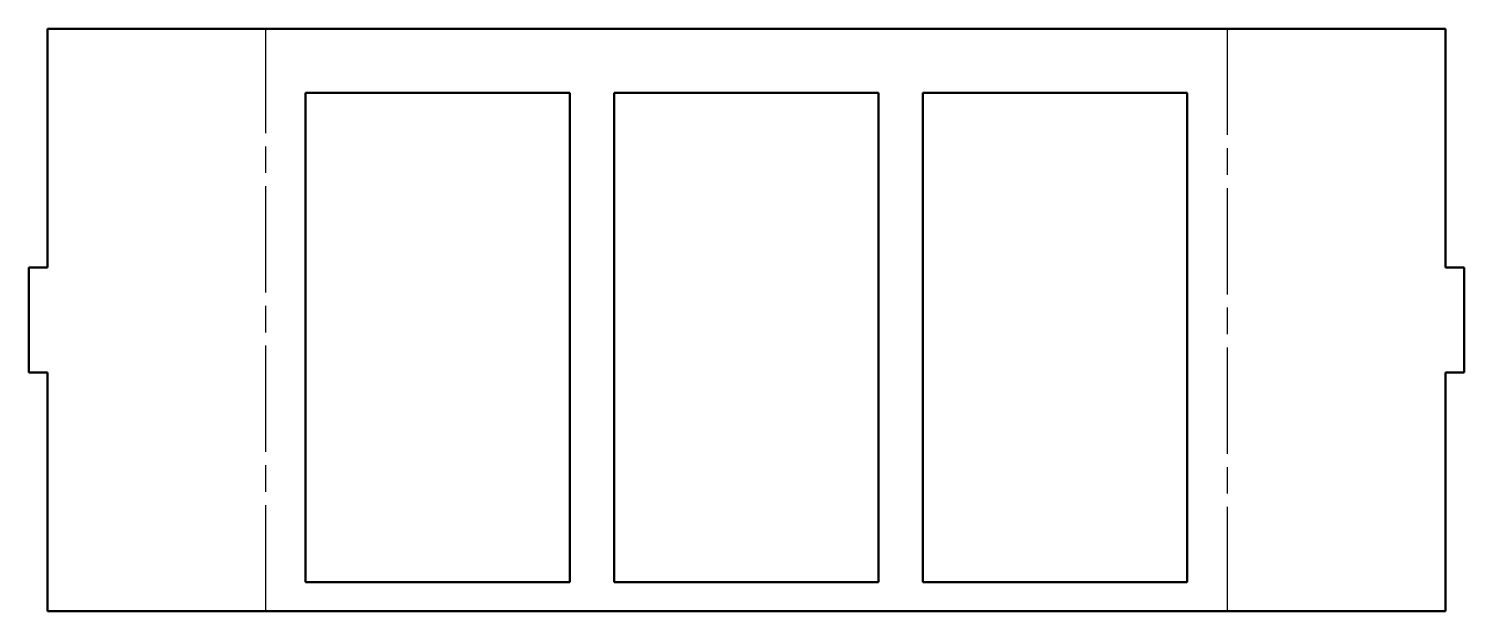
# Model space of a CAD drawing. Header units: inches. Extents: x 0 to 123, y 0 to 50.
import ezdxf

# ---------------------------------------------------------------- set-up
doc = ezdxf.new("R2010")
doc.units = ezdxf.units.IN
doc.header["$MEASUREMENT"] = 0
doc.linetypes.add('Chain', pattern=[13.68, 9.12, -1.14, 2.28, -1.14])
doc.layers.add('Bend Centerline (ANSI)', color=7, linetype='Chain', lineweight=25)
doc.layers.add('Visible (ANSI)', color=7, linetype='Continuous', lineweight=50)

# ---------------------------------------------------------------- blocks, each defined once
blk = doc.blocks.new('GLD-SMT-03-PNBB01_Sheet_2_GLD-SMT-03-PNBB01 (Desplegada)')
at = {"layer": 'Bend Centerline (ANSI)'}
for p, q in [((-41.26, -25), (-41.26, 25)), ((41.26, 25), (41.26, -25))]:
    blk.add_line(p, q, dxfattribs=at)
at = {"layer": 'Visible (ANSI)'}
for p, q in [((-60.02, 25), (60.02, 25)), ((-60.02, 4.5), (-60.02, 25)), ((60.02, 25), (60.02, 4.5)), ((-37.85, -22.5), (-37.85, 19.5)), ((-15.15, 19.5), (-37.85, 19.5)), ((-15.15, 19.5), (-15.15, -22.5)), ((-11.35, -22.5), (-11.35, 19.5)), ((11.35, 19.5), (-11.35, 19.5)), ((11.35, 19.5), (11.35, -22.5)), ((15.15, -22.5), (15.15, 19.5)), ((37.85, 19.5), (15.15, 19.5)), ((37.85, 19.5), (37.85, -22.5)), ((-60.02, 4.5), (-61.62, 4.5)), ((-61.62, 4.5), (-61.62, -4.5)), ((61.62, 4.5), (60.02, 4.5)), ((61.62, -4.5), (61.62, 4.5)), ((-61.62, -4.5), (-60.02, -4.5)), ((-60.02, -25), (-60.02, -4.5)), ((60.02, -4.5), (60.02, -25)), ((60.02, -4.5), (61.62, -4.5)), ((-15.15, -22.5), (-37.85, -22.5)), ((11.35, -22.5), (-11.35, -22.5)), ((37.85, -22.5), (15.15, -22.5)), ((60.02, -25), (-60.02, -25))]:
    blk.add_line(p, q, dxfattribs=at)

msp = doc.modelspace()

# ---------------------------------------------------------------- block references
msp.add_blockref('GLD-SMT-03-PNBB01_Sheet_2_GLD-SMT-03-PNBB01 (Desplegada)', (61.62, 25))

doc.saveas('drawing.dxf')
